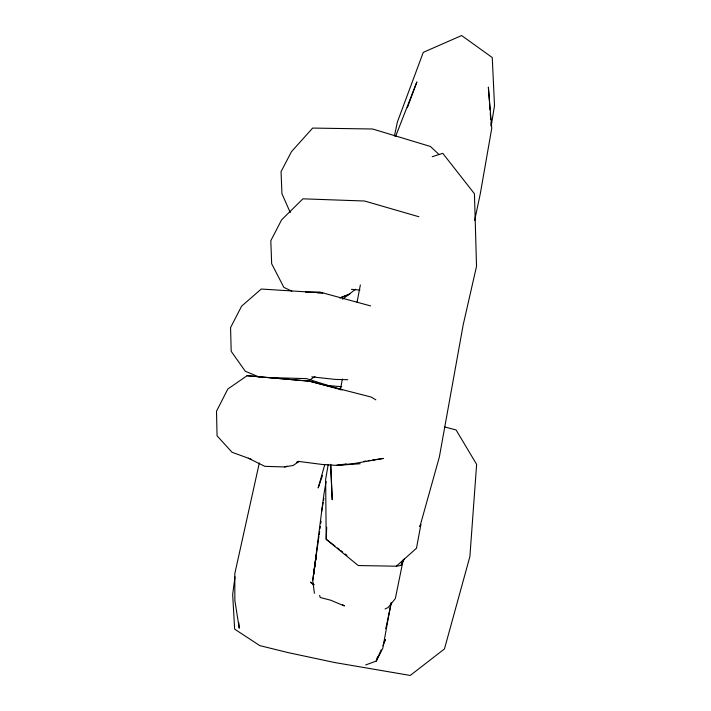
<?xml version="1.0" encoding="UTF-8"?>
<svg xmlns="http://www.w3.org/2000/svg" width="711" height="711" viewBox="0 0 711 711"><rect width="100%" height="100%" fill="white"/><g stroke="black" fill="none" stroke-linecap="round" stroke-linejoin="round"><path stroke-width="1.07" d="M326.687 527.224L326.207 539.32L358.255 565.547L396.338 566.205L401.102 565.441L404.488 558.446M235.012 576.923L232.666 594.494L234.648 629.146L259.817 645.615L288.053 652.591L334.526 662.501L410.229 675.45L444.464 648.93L469.882 556.615L476.628 464.399L456.107 429.977L444.473 426.893M314.378 593.241L312.742 580.363L316.306 554.776M312.742 580.363L318.919 536.316M319.177 534.77L319.648 531.472M320.003 528.717L320.305 526.549M320.768 523.296L321.079 521.119M315.257 563.476L313.435 575.439L323.887 494.412L326.082 481.596M315.755 560.215L316.093 558.037M328.215 464.47L325.638 479.33L326.207 539.32L334.863 545.986M321.443 512.293L323.141 502.579M323.523 500.42L323.896 498.26M391.086 602.812L382.82 648.192L376.288 661.043L365.73 664.945M340.356 389.877L342.382 378.963M357.055 302.228L360.361 284.933M391.29 602.972L385.753 628.764M403.253 559.735L395.334 598.573L388.197 607.47L385.06 608.989M394.409 136.014L397.36 122.105L423.267 52.356L461.626 35.55L492.252 57.538L494.5 105.681L491.203 126.078L490.972 122.834M474.619 220.517L480.298 193.73L491.754 128.282L488.368 87.151L489.39 101.211M401.102 565.441L401.822 562.232M259.319 462.994L234.808 573.644L234.861 600.457L239.234 628.195L238.789 622.738M324.811 464.479L318.164 487.959L322.527 475.41M377.505 656.884L376.288 661.043L381.149 649.836M407.367 107.717L416.877 81.934L395.609 136.352M382.918 645.766L385.575 639.651L384.207 641.393M419.943 526.451L439.345 457.049L463.208 324.731L476.53 266.349L474.441 193.739L442.766 153.318L432.226 156.713M419.792 526.353L420.903 524.451L416.486 548.234L396.338 566.205M355.651 289.217L342.658 299.162M314.973 376.572L309.516 380.154M375.843 399.849L371.169 397.049L309.392 381.176L247.073 375.71L227.813 389.033L216.5 411.242L217.068 435.816L232.017 452.258L251.392 459.306M340.925 297.518L349.874 294.025L339.876 297.998M248.326 458.195L264.83 466.336L284.658 466.949L287.235 466.167M284.658 466.949L293.154 465.456L299.038 461.475L322.812 464.532L336.525 465.385L360.184 463.75M346.328 463.936L336.525 465.385L353.882 463.563L383.345 458.444L372.457 460.061M363.748 461.35L365.925 461.03M368.102 460.71L370.28 460.381M305.614 292.159L319.71 292.034L370.618 305.917M325.94 385.326L341.751 386.748M317.222 292.816L322.758 292.879L261.239 289.048L241.624 306.148L230.56 327.602L231.199 351.332L245.295 371.266L259.248 377.061M347.812 379.718L335.281 379.416L311.818 376.857M267.096 377.479L306.548 378.634L342.08 389.904L309.392 381.176L247.073 375.71M351.43 289.333L359.962 290.088M418.895 216.757L364.592 201.017L302.922 198.822L281.592 219.859L270.811 240.718L271.664 263.754L283.858 287.368L291.874 291.181M314.111 584.629L310.547 582.122L313.764 585.02M342.649 604.706L344.435 605.959L330.686 600.217L320.261 597.507L319.612 595.4M337.467 547.994L339.2 549.327M340.925 550.661L342.658 551.994M345.253 553.993L346.986 555.327M439.167 154.643L430.448 146.484L372.653 129.002L312.644 128.078L291.483 151.656L281.058 171.618L281.929 193.641L290.284 212.625M489.55 103.371L490.021 109.858M490.261 113.102L490.732 119.59M330.624 464.319L332.215 499.717L330.748 464.798M298.949 461.332L296.949 462.194L298.949 461.332"/></g></svg>
